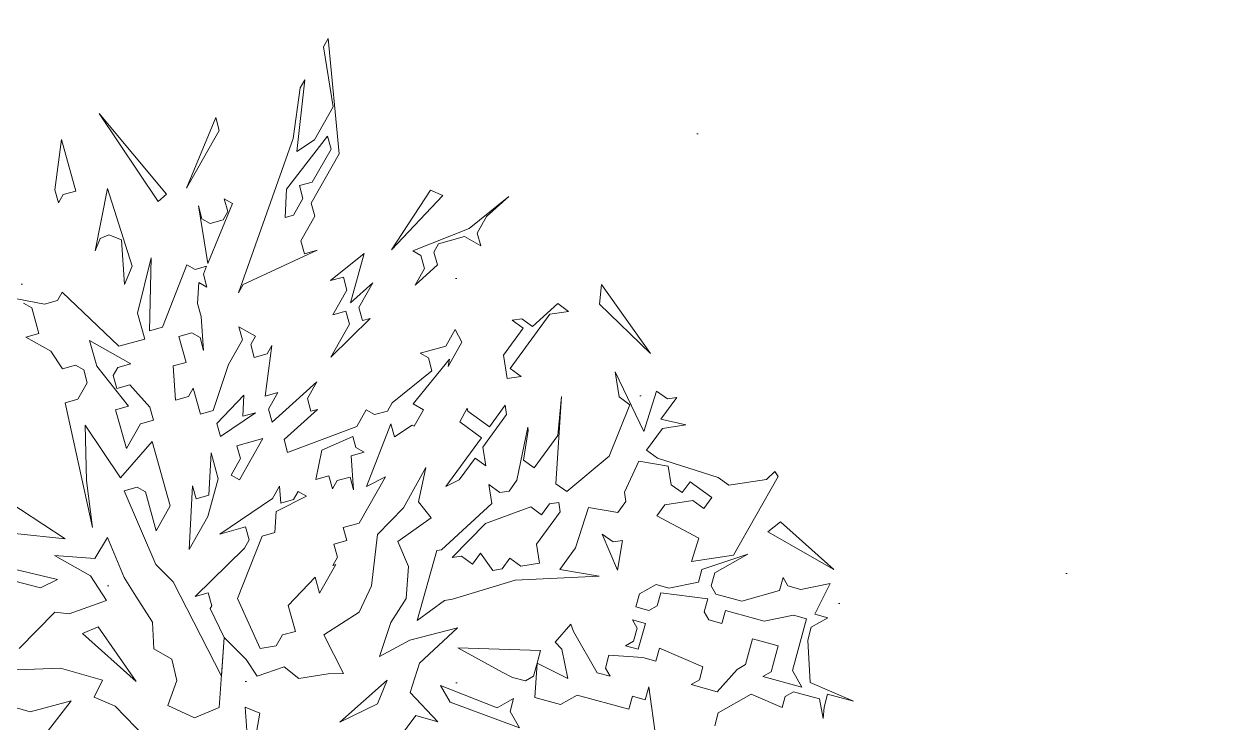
# Model space of a CAD drawing. Header units: millimetres. Extents: x -38151500 to -28914887, y -20564105 to -20349562.
# Drawn here: x -32287940 to -32286885, y -20497223 to -20496614 of the extents above; entities that cross this region are included whole.
import ezdxf

# ---------------------------------------------------------------- set-up
doc = ezdxf.new("R2010")
doc.units = ezdxf.units.MM
doc.header["$MEASUREMENT"] = 0
doc.layers.add('Новый_ГП_озеленение_газон_Ном._пера__74', color=74, linetype='Continuous', lineweight=20)
doc.layers.add('Новый_ГП_озеленение_кустарники_Ном._пера__10', color=75, linetype='Continuous', lineweight=5)
pattern_1 = [(37.5, (5813926.6, -7295.8), (-24.0004694, 734.119856), [0, -579.12, 0, -647.7, 0, -619.125]), (7.5, (5813926.6, -7295.8), (674.284925, 1075.23765), [0, -312.42, 0, -521.97, 0, -200.025]), (327.5, (5813458, -7295.8), (1186.488555, 2.155777), [0, -190.5, 0, -685.8, 0, -895.35]), (317.5, (5813458, -7295.8), (1145.334679, 334.393985), [0, -95.25, 0, -449.58, 0, -514.35])]

msp = doc.modelspace()

# ---------------------------------------------------------------- hatches: boundary and pattern name
at = {"layer": 'Новый_ГП_озеленение_газон_Ном._пера__74', "linetype": 'Continuous', "lineweight": 20}
h = msp.add_hatch(dxfattribs=at)
h.set_pattern_fill('AR_SAND_0003', color=74, style=0, pattern_type=2)
h.set_pattern_definition(pattern_1)
h.paths.add_polyline_path([(-32293694.96, -20504663.52), (-32291903.63, -20505783.03), (-32281275.83, -20488776.26), (-32284827.17, -20486556.57), (-32286924.7, -20489954.85), (-32285213.47, -20491075.66)])
h = msp.add_hatch(dxfattribs=at)
h.set_pattern_fill('AR_SAND_0003', color=74, style=0, pattern_type=2)
h.set_pattern_definition(pattern_1)
h.paths.add_polyline_path([(-32295187.89, -20507055.27), (-32295891.42, -20508182.38), (-32271650.86, -20523609.99), (-32271472.77, -20523318.57), (-32262368.35, -20510904.18), (-32264459.18, -20509597.51, -0.3182453), (-32269283.52, -20512515.76, -0.0136448), (-32271797.63, -20512471.26, 0.258872), (-32276124, -20514421.77, -0.3493763), (-32282189.52, -20515267.92, -0.1724048), (-32287351.04, -20507894.33, -0.0780291), (-32287587.46, -20504732.63, -0.2668386), (-32285174.3, -20501040.41, -0.0041241), (-32283066.91, -20500287.26, 0.3045295), (-32282279.76, -20499281.03, -0.0082483), (-32282381.92, -20498396.73), (-32285061.68, -20496722.07), (-32291058.51, -20506317.62), (-32290179.38, -20506867.03), (-32291662.99, -20509241.3)])

# ---------------------------------------------------------------- linework, layer by layer
at = {"layer": 'Новый_ГП_озеленение_кустарники_Ном._пера__10', "color": 75, "linetype": 'Continuous', "lineweight": 5}
for p, q in [((-32287675.02, -20496626.03), (-32287679.09, -20496633.23)), ((-32287665.39, -20496726.55), (-32287675.02, -20496626.03)), ((-32287679.09, -20496633.23), (-32287670.68, -20496685.53)), ((-32287702.34, -20496724.64), (-32287695.4, -20496662.02)), ((-32287695.4, -20496662.02), (-32287699.47, -20496669.22)), ((-32287699.47, -20496669.22), (-32287705.46, -20496713.37)), ((-32287816.17, -20496761.95), (-32287874.89, -20496691.55)), ((-32287874.89, -20496691.55), (-32287823.29, -20496768.3)), ((-32287670.68, -20496685.53), (-32287686.99, -20496714.32)), ((-32287773.18, -20496695.04), (-32287798.59, -20496756.7)), ((-32287770.05, -20496706.31), (-32287773.18, -20496695.04)), ((-32287907.51, -20496714.03), (-32287913.5, -20496758.17)), ((-32287895.02, -20496759.13), (-32287907.51, -20496714.03)), ((-32287798.59, -20496756.7), (-32287770.05, -20496706.31)), ((-32287705.46, -20496713.37), (-32287753.16, -20496847.96)), ((-32287711.44, -20496757.51), (-32287675.71, -20496711.2)), ((-32287686.99, -20496714.32), (-32287702.34, -20496724.64)), ((-32287675.71, -20496711.2), (-32287672.59, -20496722.47)), ((-32287672.59, -20496722.47), (-32287688.89, -20496751.26)), ((-32287689.85, -20496769.74), (-32287665.39, -20496726.55)), ((-32287878.32, -20496811.16), (-32287867.67, -20496756.81)), ((-32287867.67, -20496756.81), (-32287845.88, -20496824.54)), ((-32287688.89, -20496751.26), (-32287700.17, -20496754.39)), ((-32287700.17, -20496754.39), (-32287697.05, -20496765.66)), ((-32287913.5, -20496758.17), (-32287910.37, -20496769.45)), ((-32287910.37, -20496769.45), (-32287906.3, -20496762.25)), ((-32287906.3, -20496762.25), (-32287895.02, -20496759.13)), ((-32287823.29, -20496768.3), (-32287816.17, -20496761.95)), ((-32287758.52, -20496769.88), (-32287765.72, -20496765.8)), ((-32287765.72, -20496765.8), (-32287762.59, -20496777.08)), ((-32287712.71, -20496782.14), (-32287711.44, -20496757.51)), ((-32287697.05, -20496765.66), (-32287705.2, -20496780.06)), ((-32287585.68, -20496758.43), (-32287619.84, -20496810.38)), ((-32287619.84, -20496810.38), (-32287575.14, -20496763.13)), ((-32287575.14, -20496763.13), (-32287585.68, -20496758.43)), ((-32287517.42, -20496763.81), (-32287552.2, -20496791.65)), ((-32287536.85, -20496781.33), (-32287517.42, -20496763.81)), ((-32287785.14, -20496783.32), (-32287788.26, -20496772.05)), ((-32287788.26, -20496772.05), (-32287780.16, -20496822.41)), ((-32287780.16, -20496822.41), (-32287758.52, -20496769.88)), ((-32287762.59, -20496777.08), (-32287766.67, -20496784.28)), ((-32287686.73, -20496781.01), (-32287689.85, -20496769.74)), ((-32287777.94, -20496787.4), (-32287785.14, -20496783.32)), ((-32287766.67, -20496784.28), (-32287777.94, -20496787.4)), ((-32287705.2, -20496780.06), (-32287712.71, -20496782.14)), ((-32287698.95, -20496802.61), (-32287686.73, -20496781.01)), ((-32287545, -20496795.72), (-32287536.85, -20496781.33)), ((-32287866.23, -20496797.17), (-32287873.87, -20496800.35)), ((-32287855.41, -20496801.63), (-32287866.23, -20496797.17)), ((-32287552.2, -20496791.65), (-32287601.37, -20496811.33)), ((-32287578.82, -20496805.09), (-32287556.27, -20496798.84)), ((-32287556.27, -20496798.84), (-32287541.88, -20496807)), ((-32287541.88, -20496807), (-32287545, -20496795.72)), ((-32287873.87, -20496800.35), (-32287878.32, -20496811.16)), ((-32287852.57, -20496840.76), (-32287855.41, -20496801.63)), ((-32287695.83, -20496813.88), (-32287698.95, -20496802.61)), ((-32287582.9, -20496812.29), (-32287578.82, -20496805.09)), ((-32287829.58, -20496817.27), (-32287841.25, -20496865.63)), ((-32287830.93, -20496880.98), (-32287829.58, -20496817.27)), ((-32287749.08, -20496840.76), (-32287684.56, -20496810.76)), ((-32287684.56, -20496810.76), (-32287695.83, -20496813.88)), ((-32287643.67, -20496813.71), (-32287673.09, -20496837.26)), ((-32287655.57, -20496856.69), (-32287643.67, -20496813.71)), ((-32287601.37, -20496811.33), (-32287594.17, -20496815.41)), ((-32287594.17, -20496815.41), (-32287591.05, -20496826.68)), ((-32287579.78, -20496823.56), (-32287582.9, -20496812.29)), ((-32287845.88, -20496824.54), (-32287852.57, -20496840.76)), ((-32287798.32, -20496823.39), (-32287819.66, -20496877.85)), ((-32287791.13, -20496827.47), (-32287798.32, -20496823.39)), ((-32287781.1, -20496824.69), (-32287791.13, -20496827.47)), ((-32287783.93, -20496831.54), (-32287781.1, -20496824.69)), ((-32287599.2, -20496841.08), (-32287579.78, -20496823.56)), ((-32287591.05, -20496826.68), (-32287599.2, -20496841.08)), ((-32287788.96, -20496857.21), (-32287788, -20496838.74)), ((-32287788, -20496838.74), (-32287780.81, -20496842.82)), ((-32287780.81, -20496842.82), (-32287783.93, -20496831.54)), ((-32287753.16, -20496847.96), (-32287749.08, -20496840.76)), ((-32287673.09, -20496837.26), (-32287661.82, -20496834.14)), ((-32287661.82, -20496834.14), (-32287658.7, -20496845.42)), ((-32287636.15, -20496839.17), (-32287655.57, -20496856.69)), ((-32287648.38, -20496860.77), (-32287636.15, -20496839.17)), ((-32287438.28, -20496857.63), (-32287436.76, -20496840.64)), ((-32287436.76, -20496840.64), (-32287393.8, -20496900.88)), ((-32287906.99, -20496847.41), (-32287911.07, -20496854.61)), ((-32287857.56, -20496894.42), (-32287906.99, -20496847.41)), ((-32287658.7, -20496845.42), (-32287670.92, -20496867.01)), ((-32287922.34, -20496857.73), (-32287948.01, -20496852.7)), ((-32287940.81, -20496856.78), (-32287933.62, -20496860.86)), ((-32287933.62, -20496860.86), (-32287927.37, -20496883.41)), ((-32287911.07, -20496854.61), (-32287922.34, -20496857.73)), ((-32287785.84, -20496868.49), (-32287788.96, -20496857.21)), ((-32287645.25, -20496872.04), (-32287648.38, -20496860.77)), ((-32287496.83, -20496877.33), (-32287474.88, -20496857.13)), ((-32287474.88, -20496857.13), (-32287465.43, -20496864.02)), ((-32287393.8, -20496900.88), (-32287438.28, -20496857.63)), ((-32287841.25, -20496865.63), (-32287835.01, -20496888.17)), ((-32287783.67, -20496898.23), (-32287785.84, -20496868.49)), ((-32287672.83, -20496903.96), (-32287638.49, -20496870.17)), ((-32287670.92, -20496867.01), (-32287659.65, -20496863.89)), ((-32287659.65, -20496863.89), (-32287656.53, -20496875.16)), ((-32287638.49, -20496870.17), (-32287645.25, -20496872.04)), ((-32287481.77, -20496866.59), (-32287516.21, -20496913.87)), ((-32287514.46, -20496871.73), (-32287506.29, -20496870.44)), ((-32287505, -20496878.61), (-32287514.46, -20496871.73)), ((-32287506.29, -20496870.44), (-32287496.83, -20496877.33)), ((-32287465.43, -20496864.02), (-32287481.77, -20496866.59)), ((-32287927.37, -20496883.41), (-32287938.64, -20496886.53)), ((-32287819.66, -20496877.85), (-32287830.93, -20496880.98)), ((-32287805.26, -20496886.01), (-32287793.99, -20496882.88)), ((-32287793.99, -20496882.88), (-32287786.79, -20496886.96)), ((-32287738.57, -20496885.74), (-32287752.97, -20496877.59)), ((-32287752.97, -20496877.59), (-32287749.84, -20496888.87)), ((-32287656.53, -20496875.16), (-32287672.83, -20496903.96)), ((-32287564.17, -20496879.93), (-32287572.32, -20496894.33)), ((-32287558.56, -20496891.03), (-32287564.17, -20496879.93)), ((-32287522.22, -20496902.25), (-32287505, -20496878.61)), ((-32287938.64, -20496886.53), (-32287917.05, -20496898.76)), ((-32287876.98, -20496911.94), (-32287883.23, -20496889.39)), ((-32287883.23, -20496889.39), (-32287847.24, -20496909.77)), ((-32287835.01, -20496888.17), (-32287857.56, -20496894.42)), ((-32287799.02, -20496908.55), (-32287805.26, -20496886.01)), ((-32287786.79, -20496886.96), (-32287783.67, -20496898.23)), ((-32287749.84, -20496888.87), (-32287762.07, -20496910.46)), ((-32287742.65, -20496892.94), (-32287738.57, -20496885.74)), ((-32287739.52, -20496904.22), (-32287742.65, -20496892.94)), ((-32287730.16, -20496938.04), (-32287724.17, -20496893.9)), ((-32287724.17, -20496893.9), (-32287728.25, -20496901.09)), ((-32287572.32, -20496894.33), (-32287594.87, -20496900.57)), ((-32287570.45, -20496912.02), (-32287558.56, -20496891.03)), ((-32287917.05, -20496898.76), (-32287906.73, -20496914.11)), ((-32287728.25, -20496901.09), (-32287739.52, -20496904.22)), ((-32287594.87, -20496900.57), (-32287587.67, -20496904.65)), ((-32287587.67, -20496904.65), (-32287584.55, -20496915.92)), ((-32287519.01, -20496922.68), (-32287522.22, -20496902.25)), ((-32287906.73, -20496914.11), (-32287895.46, -20496910.98)), ((-32287895.46, -20496910.98), (-32287888.26, -20496915.06)), ((-32287888.26, -20496915.06), (-32287885.14, -20496926.33)), ((-32287849.14, -20496946.71), (-32287876.98, -20496911.94)), ((-32287858.51, -20496912.89), (-32287862.59, -20496920.09)), ((-32287847.24, -20496909.77), (-32287858.51, -20496912.89)), ((-32287810.29, -20496911.68), (-32287799.02, -20496908.55)), ((-32287808.12, -20496941.42), (-32287810.29, -20496911.68)), ((-32287762.07, -20496910.46), (-32287775.25, -20496950.53)), ((-32287600.85, -20496944.72), (-32287569.2, -20496905.6)), ((-32287569.2, -20496905.6), (-32287570.45, -20496912.02)), ((-32287516.21, -20496913.87), (-32287506.75, -20496920.76)), ((-32287862.59, -20496920.09), (-32287859.46, -20496931.36)), ((-32287685.06, -20496925.55), (-32287723.91, -20496960.59)), ((-32287693.21, -20496939.95), (-32287685.06, -20496925.55)), ((-32287584.55, -20496915.92), (-32287619.32, -20496943.76)), ((-32287506.75, -20496920.76), (-32287519.01, -20496922.68)), ((-32287421.35, -20496938.7), (-32287424.78, -20496916.91)), ((-32287424.78, -20496916.91), (-32287399.87, -20496968.82)), ((-32287885.14, -20496926.33), (-32287893.29, -20496940.73)), ((-32287859.46, -20496931.36), (-32287848.19, -20496928.24)), ((-32287848.19, -20496928.24), (-32287830.67, -20496947.67)), ((-32287792.77, -20496931.1), (-32287796.85, -20496938.3)), ((-32287786.53, -20496953.65), (-32287792.77, -20496931.1)), ((-32287718.88, -20496934.92), (-32287730.16, -20496938.04)), ((-32287727.04, -20496949.31), (-32287718.88, -20496934.92)), ((-32287399.87, -20496968.82), (-32287388.66, -20496933.57)), ((-32287388.66, -20496933.57), (-32287379.21, -20496940.45)), ((-32287893.29, -20496940.73), (-32287904.56, -20496943.85)), ((-32287904.56, -20496943.85), (-32287880.54, -20497052.52)), ((-32287860.42, -20496949.84), (-32287849.14, -20496946.71)), ((-32287796.85, -20496938.3), (-32287808.12, -20496941.42)), ((-32287772.13, -20496961.8), (-32287748.63, -20496937.09)), ((-32287748.63, -20496937.09), (-32287749.58, -20496955.56)), ((-32287690.09, -20496951.22), (-32287693.21, -20496939.95)), ((-32287619.32, -20496943.76), (-32287623.4, -20496950.96)), ((-32287591.85, -20496949.81), (-32287600.85, -20496944.72)), ((-32287534.47, -20496964.85), (-32287520.7, -20496945.94)), ((-32287520.7, -20496945.94), (-32287519.41, -20496954.11)), ((-32287471.67, -20496938.24), (-32287476.45, -20497014.35)), ((-32287474.7, -20496972.21), (-32287471.67, -20496938.24)), ((-32287429.99, -20496990.3), (-32287411.9, -20496945.59)), ((-32287411.9, -20496945.59), (-32287421.35, -20496938.7)), ((-32287371.04, -20496939.17), (-32287384.81, -20496958.08)), ((-32287379.21, -20496940.45), (-32287371.04, -20496939.17)), ((-32287851.05, -20496983.66), (-32287860.42, -20496949.84)), ((-32287830.67, -20496947.67), (-32287827.55, -20496958.94)), ((-32287775.25, -20496950.53), (-32287786.53, -20496953.65)), ((-32287738.31, -20496952.44), (-32287769.01, -20496973.08)), ((-32287749.58, -20496955.56), (-32287738.31, -20496952.44)), ((-32287723.91, -20496960.59), (-32287727.04, -20496949.31)), ((-32287713.59, -20496975.94), (-32287684.45, -20496949.66)), ((-32287684.45, -20496949.66), (-32287690.09, -20496951.22)), ((-32287641.87, -20496950.01), (-32287650.02, -20496964.4)), ((-32287634.67, -20496954.08), (-32287641.87, -20496950.01)), ((-32287623.4, -20496950.96), (-32287634.67, -20496954.08)), ((-32287600, -20496964.21), (-32287591.85, -20496949.81)), ((-32287560.27, -20496960.53), (-32287553.81, -20496948.35)), ((-32287553.81, -20496948.35), (-32287553.39, -20496951.08)), ((-32287553.39, -20496951.08), (-32287534.47, -20496964.85)), ((-32287519.41, -20496954.11), (-32287540.08, -20496982.48)), ((-32287885.83, -20497011.5), (-32287887.04, -20496963.28)), ((-32287887.04, -20496963.28), (-32287856.08, -20497009.33)), ((-32287838.82, -20496962.06), (-32287851.05, -20496983.66)), ((-32287827.55, -20496958.94), (-32287838.82, -20496962.06)), ((-32287769.01, -20496973.08), (-32287772.13, -20496961.8)), ((-32287650.02, -20496964.4), (-32287710.47, -20496987.21)), ((-32287641.61, -20497016.7), (-32287620.28, -20496962.23)), ((-32287620.28, -20496962.23), (-32287617.15, -20496973.51)), ((-32287617.15, -20496973.51), (-32287601.8, -20496963.19)), ((-32287601.8, -20496963.19), (-32287600, -20496964.21)), ((-32287541.36, -20496974.31), (-32287560.27, -20496960.53)), ((-32287510.42, -20497011.31), (-32287500.93, -20496965.16)), ((-32287500.5, -20496967.89), (-32287504.82, -20496993.69)), ((-32287500.93, -20496965.16), (-32287500.5, -20496967.89)), ((-32287383.53, -20496966.25), (-32287397.3, -20496985.17)), ((-32287384.81, -20496958.08), (-32287363.1, -20496963.04)), ((-32287363.1, -20496963.04), (-32287383.53, -20496966.25)), ((-32287856.08, -20497009.33), (-32287828.5, -20496977.41)), ((-32287828.5, -20496977.41), (-32287812.89, -20497033.79)), ((-32287754.61, -20496981.23), (-32287732.06, -20496974.98)), ((-32287732.06, -20496974.98), (-32287752.44, -20497010.98)), ((-32287710.47, -20496987.21), (-32287713.59, -20496975.94)), ((-32287680.72, -20496985.04), (-32287653.65, -20496973.21)), ((-32287653.65, -20496973.21), (-32287650.98, -20496982.88)), ((-32287572.36, -20497016.86), (-32287541.36, -20496974.31)), ((-32287495.37, -20497000.57), (-32287474.7, -20496972.21)), ((-32287779.07, -20497024.42), (-32287777.16, -20496987.47)), ((-32287777.16, -20496987.47), (-32287770.92, -20497010.02)), ((-32287751.49, -20496992.5), (-32287754.61, -20496981.23)), ((-32287685.75, -20497010.71), (-32287680.72, -20496985.04)), ((-32287643.78, -20496986.95), (-32287655.05, -20496990.07)), ((-32287650.98, -20496982.88), (-32287643.78, -20496986.95)), ((-32287540.08, -20496982.48), (-32287537.51, -20496998.82)), ((-32287397.3, -20496985.17), (-32287387.85, -20496992.05)), ((-32287759.64, -20497006.9), (-32287751.49, -20496992.5)), ((-32287655.05, -20496990.07), (-32287652.88, -20497019.82)), ((-32287546.96, -20496991.94), (-32287560.74, -20497010.85)), ((-32287537.51, -20496998.82), (-32287546.96, -20496991.94)), ((-32287504.82, -20496993.69), (-32287495.37, -20497000.57)), ((-32287467, -20497021.24), (-32287429.99, -20496990.3)), ((-32287404.19, -20496994.62), (-32287416.68, -20497021.71)), ((-32287378.39, -20496998.94), (-32287404.19, -20496994.62)), ((-32287387.85, -20496992.05), (-32287334.96, -20497008.86)), ((-32287375.82, -20497015.28), (-32287378.39, -20496998.94)), ((-32287770.92, -20497010.02), (-32287780.02, -20497042.89)), ((-32287752.44, -20497010.98), (-32287759.64, -20497006.9)), ((-32287674.48, -20497007.59), (-32287685.75, -20497010.71)), ((-32287671.36, -20497018.87), (-32287674.48, -20497007.59)), ((-32287656.01, -20497008.55), (-32287667.28, -20497011.67)), ((-32287652.88, -20497019.82), (-32287656.01, -20497008.55)), ((-32287647.9, -20497048.79), (-32287624.97, -20497008.3)), ((-32287624.97, -20497008.3), (-32287641.61, -20497016.7)), ((-32287609.34, -20497035.54), (-32287589.99, -20497000.26)), ((-32287589.99, -20497000.26), (-32287596.28, -20497030.1)), ((-32287334.96, -20497008.86), (-32287325.51, -20497015.75)), ((-32287282.51, -20497008.2), (-32287321.54, -20497076.54)), ((-32287292.82, -20497010.62), (-32287285.45, -20497003.83)), ((-32287285.45, -20497003.83), (-32287282.51, -20497008.2)), ((-32287880.54, -20497052.52), (-32287885.83, -20497011.5)), ((-32287841.68, -20497017.48), (-32287852.96, -20497020.6)), ((-32287852.96, -20497020.6), (-32287825.28, -20497084.96)), ((-32287834.49, -20497021.56), (-32287841.68, -20497017.48)), ((-32287796.33, -20497071.68), (-32287793.47, -20497016.27)), ((-32287793.47, -20497016.27), (-32287790.34, -20497027.54)), ((-32287723.65, -20497027.28), (-32287717.54, -20497016.48)), ((-32287717.54, -20497016.48), (-32287716.45, -20497031.36)), ((-32287667.28, -20497011.67), (-32287671.36, -20497018.87)), ((-32287560.74, -20497010.85), (-32287572.36, -20497016.86)), ((-32287532.37, -20497031.51), (-32287534.94, -20497015.17)), ((-32287534.94, -20497015.17), (-32287525.48, -20497022.05)), ((-32287525.48, -20497022.05), (-32287517.31, -20497020.77)), ((-32287517.31, -20497020.77), (-32287510.42, -20497011.31)), ((-32287476.45, -20497014.35), (-32287467, -20497021.24)), ((-32287366.37, -20497022.17), (-32287375.82, -20497015.28)), ((-32287359.48, -20497012.72), (-32287366.37, -20497022.17)), ((-32287340.57, -20497026.49), (-32287359.48, -20497012.72)), ((-32287325.51, -20497015.75), (-32287292.82, -20497010.62)), ((-32287904.49, -20497062.46), (-32287965.03, -20497022.89)), ((-32287825.12, -20497055.38), (-32287834.49, -20497021.56)), ((-32287790.34, -20497027.54), (-32287779.07, -20497024.42)), ((-32287769.7, -20497058.24), (-32287723.65, -20497027.28)), ((-32287693.91, -20497025.11), (-32287720.53, -20497038.55)), ((-32287716.45, -20497031.36), (-32287705.18, -20497028.23)), ((-32287705.18, -20497028.23), (-32287701.1, -20497021.04)), ((-32287701.1, -20497021.04), (-32287693.91, -20497025.11)), ((-32287596.28, -20497030.1), (-32287585.29, -20497044.25)), ((-32287473.89, -20497030.69), (-32287482.06, -20497031.98)), ((-32287472.6, -20497038.87), (-32287473.89, -20497030.69)), ((-32287415.4, -20497029.88), (-32287422.29, -20497039.33)), ((-32287416.68, -20497021.71), (-32287415.4, -20497029.88)), ((-32287381.43, -20497032.91), (-32287356.91, -20497029.06)), ((-32287356.91, -20497029.06), (-32287347.45, -20497035.95)), ((-32287347.45, -20497035.95), (-32287340.57, -20497026.49)), ((-32287812.89, -20497033.79), (-32287825.12, -20497055.38)), ((-32287720.53, -20497038.55), (-32287721.48, -20497057.03)), ((-32287632.06, -20497058.61), (-32287609.34, -20497035.54)), ((-32287576.27, -20497071.9), (-32287532.37, -20497031.51)), ((-32287498.4, -20497034.55), (-32287537.98, -20497049.14)), ((-32287488.94, -20497041.43), (-32287498.4, -20497034.55)), ((-32287493.26, -20497067.23), (-32287472.6, -20497038.87)), ((-32287482.06, -20497031.98), (-32287488.94, -20497041.43)), ((-32287448.09, -20497035.01), (-32287459.29, -20497070.27)), ((-32287422.29, -20497039.33), (-32287448.09, -20497035.01)), ((-32287388.31, -20497042.37), (-32287381.43, -20497032.91)), ((-32287780.02, -20497042.89), (-32287796.33, -20497071.68)), ((-32287747.15, -20497052), (-32287769.7, -20497058.24)), ((-32287744.03, -20497063.27), (-32287747.15, -20497052)), ((-32287661.99, -20497052.69), (-32287647.9, -20497048.79)), ((-32287585.29, -20497044.25), (-32287614.18, -20497064.78)), ((-32287537.98, -20497049.14), (-32287566.81, -20497078.79)), ((-32287351.77, -20497061.75), (-32287388.31, -20497042.37)), ((-32287291.63, -20497056.26), (-32287280.7, -20497047.52)), ((-32287280.7, -20497047.52), (-32287234.15, -20497089.04)), ((-32287948.48, -20497057.76), (-32287904.49, -20497062.46)), ((-32287878.59, -20497079.54), (-32287867.46, -20497061.3)), ((-32287867.46, -20497061.3), (-32287852.97, -20497096.11)), ((-32287732.76, -20497060.15), (-32287754.09, -20497114.61)), ((-32287721.48, -20497057.03), (-32287732.76, -20497060.15)), ((-32287658.87, -20497063.96), (-32287661.99, -20497052.69)), ((-32287637.28, -20497103.32), (-32287632.06, -20497058.61)), ((-32287436.06, -20497058.24), (-32287426.61, -20497065.13)), ((-32287422.75, -20497089.65), (-32287436.06, -20497058.24)), ((-32287358.31, -20497082.31), (-32287351.77, -20497061.75)), ((-32287234.15, -20497089.04), (-32287291.63, -20497056.26)), ((-32287791.04, -20497112.7), (-32287748.11, -20497070.47)), ((-32287748.11, -20497070.47), (-32287744.03, -20497063.27)), ((-32287670.14, -20497067.09), (-32287658.87, -20497063.96)), ((-32287667.02, -20497078.36), (-32287670.14, -20497067.09)), ((-32287614.18, -20497064.78), (-32287605.13, -20497086.53)), ((-32287597.55, -20497133.7), (-32287580.35, -20497072.54)), ((-32287580.35, -20497072.54), (-32287576.27, -20497071.9)), ((-32287490.7, -20497083.58), (-32287493.26, -20497067.23)), ((-32287459.29, -20497070.27), (-32287473.07, -20497089.18)), ((-32287426.61, -20497065.13), (-32287418.43, -20497063.85)), ((-32287418.43, -20497063.85), (-32287422.75, -20497089.65)), ((-32287882.46, -20497094.77), (-32287913.63, -20497077.11)), ((-32287913.63, -20497077.11), (-32287878.59, -20497079.54)), ((-32287671.1, -20497085.56), (-32287667.02, -20497078.36)), ((-32287566.81, -20497078.79), (-32287558.64, -20497077.51)), ((-32287558.64, -20497077.51), (-32287549.18, -20497084.39)), ((-32287549.18, -20497084.39), (-32287542.3, -20497074.94)), ((-32287542.3, -20497074.94), (-32287531.56, -20497090)), ((-32287523.38, -20497088.71), (-32287516.5, -20497079.26)), ((-32287516.5, -20497079.26), (-32287507.04, -20497086.15)), ((-32287507.04, -20497086.15), (-32287490.7, -20497083.58)), ((-32287321.54, -20497076.54), (-32287358.31, -20497082.31)), ((-32287349.11, -20497089.04), (-32287309.09, -20497075.74)), ((-32287309.09, -20497075.74), (-32287337.83, -20497092.13)), ((-32287988.58, -20497089.01), (-32287926.01, -20497105.09)), ((-32287911.06, -20497097.99), (-32287962.62, -20497085.84)), ((-32287868.45, -20497116.16), (-32287882.46, -20497094.77)), ((-32287825.28, -20497084.96), (-32287810.26, -20497100.01)), ((-32287682.54, -20497109.97), (-32287668.28, -20497084.78)), ((-32287668.28, -20497084.78), (-32287671.1, -20497085.56)), ((-32287605.13, -20497086.53), (-32287607.07, -20497114.57)), ((-32287531.56, -20497090), (-32287523.38, -20497088.71)), ((-32287473.07, -20497089.18), (-32287438.67, -20497094.94)), ((-32287352.2, -20497100.33), (-32287349.11, -20497089.04)), ((-32287337.83, -20497092.13), (-32287340.92, -20497103.42)), ((-32287926.01, -20497105.09), (-32287911.06, -20497097.99)), ((-32287852.97, -20497096.11), (-32287842.83, -20497112.3)), ((-32287810.26, -20497100.01), (-32287768.13, -20497182.27)), ((-32287709.95, -20497120.6), (-32287686.45, -20497095.88)), ((-32287686.45, -20497095.88), (-32287682.54, -20497109.97)), ((-32287648.04, -20497126.51), (-32287637.28, -20497103.32)), ((-32287511.99, -20497098.58), (-32287566.69, -20497115.06)), ((-32287438.67, -20497094.94), (-32287511.99, -20497098.58)), ((-32287403.51, -20497110.54), (-32287389.14, -20497102.35)), ((-32287389.14, -20497102.35), (-32287377.86, -20497105.44)), ((-32287377.86, -20497105.44), (-32287352.2, -20497100.33)), ((-32287340.92, -20497103.42), (-32287336.82, -20497110.6)), ((-32287281.41, -20497107.57), (-32287278.32, -20497096.29)), ((-32287278.32, -20497096.29), (-32287274.22, -20497103.47)), ((-32287274.22, -20497103.47), (-32287262.94, -20497106.56)), ((-32287262.94, -20497106.56), (-32287237.29, -20497101.45)), ((-32287237.29, -20497101.45), (-32287250.65, -20497128.12)), ((-32287842.83, -20497112.3), (-32287828.22, -20497135.15)), ((-32287779.76, -20497109.58), (-32287791.04, -20497112.7)), ((-32287776.64, -20497120.86), (-32287779.76, -20497109.58)), ((-32287754.09, -20497114.61), (-32287734.44, -20497158.04)), ((-32287607.07, -20497114.57), (-32287620.49, -20497135.47)), ((-32287566.69, -20497115.06), (-32287573.5, -20497116.13)), ((-32287406.6, -20497121.83), (-32287403.51, -20497110.54)), ((-32287385.04, -20497109.53), (-32287388.13, -20497120.82)), ((-32287344, -20497114.7), (-32287385.04, -20497109.53)), ((-32287347.09, -20497125.98), (-32287344, -20497114.7)), ((-32287336.82, -20497110.6), (-32287314.25, -20497116.78)), ((-32287314.25, -20497116.78), (-32287281.41, -20497107.57)), ((-32287944.59, -20497158.06), (-32287913.53, -20497126.41)), ((-32287913.53, -20497126.41), (-32287900.96, -20497127.99)), ((-32287900.96, -20497127.99), (-32287868.45, -20497116.16)), ((-32287778, -20497123.26), (-32287776.64, -20497120.86)), ((-32287765.82, -20497148.45), (-32287778, -20497123.26)), ((-32287703.7, -20497143.14), (-32287709.95, -20497120.6)), ((-32287573.5, -20497116.13), (-32287597.55, -20497133.7)), ((-32287395.31, -20497124.92), (-32287406.6, -20497121.83)), ((-32287388.13, -20497120.82), (-32287395.31, -20497124.92)), ((-32287342.99, -20497133.17), (-32287347.09, -20497125.98)), ((-32287328.62, -20497124.97), (-32287331.71, -20497136.26)), ((-32287294.77, -20497134.24), (-32287328.62, -20497124.97)), ((-32287828.22, -20497135.15), (-32287827.02, -20497158.47)), ((-32287678.98, -20497146.2), (-32287648.04, -20497126.51)), ((-32287620.49, -20497135.47), (-32287630.29, -20497165.07)), ((-32287476.96, -20497152.44), (-32287463.48, -20497136.77)), ((-32287463.48, -20497136.77), (-32287461, -20497143.33)), ((-32287405.59, -20497140.3), (-32287409.69, -20497133.11)), ((-32287409.69, -20497133.11), (-32287398.4, -20497136.2)), ((-32287398.4, -20497136.2), (-32287404.58, -20497158.77)), ((-32287331.71, -20497136.26), (-32287342.99, -20497133.17)), ((-32287269.12, -20497129.13), (-32287294.77, -20497134.24)), ((-32287270.18, -20497177.35), (-32287257.83, -20497132.21)), ((-32287257.83, -20497132.21), (-32287269.12, -20497129.13)), ((-32287239.36, -20497131.2), (-32287253.73, -20497139.4)), ((-32287250.65, -20497128.12), (-32287239.36, -20497131.2)), ((-32287889.41, -20497144.93), (-32287875.71, -20497139.22)), ((-32287842.43, -20497187), (-32287889.41, -20497144.93)), ((-32287875.71, -20497139.22), (-32287842.43, -20497187)), ((-32287720.41, -20497155.86), (-32287714.98, -20497146.27)), ((-32287714.98, -20497146.27), (-32287703.7, -20497143.14)), ((-32287661.59, -20497179.8), (-32287678.98, -20497146.2)), ((-32287603.94, -20497150.7), (-32287562.37, -20497140.2)), ((-32287562.37, -20497140.2), (-32287595.49, -20497171)), ((-32287461, -20497143.33), (-32287440.51, -20497179.26)), ((-32287408.68, -20497151.58), (-32287405.59, -20497140.3)), ((-32287253.73, -20497139.4), (-32287256.82, -20497150.68)), ((-32287770, -20497209.61), (-32287765.82, -20497148.45)), ((-32287768.13, -20497182.27), (-32287765.82, -20497148.45)), ((-32287765.82, -20497148.45), (-32287746.66, -20497167.56)), ((-32287734.44, -20497158.04), (-32287720.41, -20497155.86)), ((-32287630.29, -20497165.07), (-32287603.94, -20497150.7)), ((-32287523.27, -20497178.85), (-32287562.04, -20497157.53)), ((-32287562.04, -20497157.53), (-32287489.74, -20497159.72)), ((-32287471.27, -20497158.71), (-32287476.96, -20497152.44)), ((-32287415.86, -20497155.68), (-32287408.68, -20497151.58)), ((-32287404.58, -20497158.77), (-32287415.86, -20497155.68)), ((-32287389.2, -20497169.04), (-32287386.11, -20497157.76)), ((-32287386.11, -20497157.76), (-32287348.16, -20497174.21)), ((-32287311.22, -20497172.18), (-32287305.04, -20497149.62)), ((-32287305.04, -20497149.62), (-32287282.48, -20497155.79)), ((-32287282.48, -20497155.79), (-32287288.65, -20497178.36)), ((-32287256.82, -20497150.68), (-32287254.8, -20497187.62)), ((-32287827.02, -20497158.47), (-32287811.43, -20497167.3)), ((-32287811.43, -20497167.3), (-32287807.09, -20497185.91)), ((-32287746.66, -20497167.56), (-32287737.12, -20497182.31)), ((-32287489.74, -20497159.72), (-32287492.83, -20497171)), ((-32287466.16, -20497184.37), (-32287471.27, -20497158.71)), ((-32287433.32, -20497175.16), (-32287430.23, -20497163.88)), ((-32287430.23, -20497163.88), (-32287400.48, -20497165.95)), ((-32287400.48, -20497165.95), (-32287389.2, -20497169.04)), ((-32287908.47, -20497175.36), (-32287962.12, -20497177.27)), ((-32287871.86, -20497185.64), (-32287908.47, -20497175.36)), ((-32287737.12, -20497182.31), (-32287713.31, -20497174.1)), ((-32287713.31, -20497174.1), (-32287700.63, -20497184.14)), ((-32287595.49, -20497171), (-32287603.6, -20497196.5)), ((-32287514.38, -20497183.3), (-32287523.27, -20497178.85)), ((-32287492.83, -20497171), (-32287495.91, -20497182.29)), ((-32287494.9, -20497200.76), (-32287492.83, -20497171)), ((-32287492.83, -20497171), (-32287466.16, -20497184.37)), ((-32287429.22, -20497182.35), (-32287433.32, -20497175.16)), ((-32287348.16, -20497174.21), (-32287351.25, -20497185.49)), ((-32287335.86, -20497195.76), (-32287318.41, -20497176.28)), ((-32287318.41, -20497176.28), (-32287311.22, -20497172.18)), ((-32287288.65, -20497178.36), (-32287295.84, -20497182.46)), ((-32287261.99, -20497191.72), (-32287270.18, -20497177.35)), ((-32287879.23, -20497200.62), (-32287871.86, -20497185.64)), ((-32287807.09, -20497185.91), (-32287814.95, -20497207.9)), ((-32287700.63, -20497184.14), (-32287675.01, -20497180.28)), ((-32287675.01, -20497180.28), (-32287661.59, -20497179.8)), ((-32287623.61, -20497185.61), (-32287664.87, -20497222.46)), ((-32287632.18, -20497206.4), (-32287623.61, -20497185.61)), ((-32287503.1, -20497186.39), (-32287514.38, -20497183.3)), ((-32287495.91, -20497182.29), (-32287503.1, -20497186.39)), ((-32287440.51, -20497179.26), (-32287429.22, -20497182.35)), ((-32287351.25, -20497185.49), (-32287358.43, -20497189.59)), ((-32287358.43, -20497189.59), (-32287335.86, -20497195.76)), ((-32287295.84, -20497182.46), (-32287261.99, -20497191.72)), ((-32287254.8, -20497187.62), (-32287216.85, -20497204.07)), ((-32287996.38, -20497195.38), (-32287935.09, -20497213.4)), ((-32287603.6, -20497196.5), (-32287579.32, -20497222.13)), ((-32287568.78, -20497204.8), (-32287576.98, -20497190.43)), ((-32287576.98, -20497190.43), (-32287527.75, -20497209.96)), ((-32287457.97, -20497198.74), (-32287472.34, -20497206.93)), ((-32287412.83, -20497211.09), (-32287457.97, -20497198.74)), ((-32287409.74, -20497199.8), (-32287412.83, -20497211.09)), ((-32287398.46, -20497202.89), (-32287409.74, -20497199.8)), ((-32287395.37, -20497191.61), (-32287398.46, -20497202.89)), ((-32287389.25, -20497235.73), (-32287395.37, -20497191.61)), ((-32287306.11, -20497197.84), (-32287334.85, -20497214.23)), ((-32287279.01, -20497209.59), (-32287306.11, -20497197.84)), ((-32287276.36, -20497199.92), (-32287279.01, -20497209.59)), ((-32287269.17, -20497195.82), (-32287276.36, -20497199.92)), ((-32287246.61, -20497201.99), (-32287269.17, -20497195.82)), ((-32287239.42, -20497197.9), (-32287242.51, -20497209.18)), ((-32287216.85, -20497204.07), (-32287239.42, -20497197.9)), ((-32287899.28, -20497203.75), (-32287939.96, -20497256.19)), ((-32287935.09, -20497213.4), (-32287899.28, -20497203.75)), ((-32287860.75, -20497208.24), (-32287879.23, -20497200.62)), ((-32287833.81, -20497236.17), (-32287860.75, -20497208.24)), ((-32287814.95, -20497207.9), (-32287791.75, -20497218.66)), ((-32287791.75, -20497218.66), (-32287770, -20497209.61)), ((-32287743.5, -20497263.72), (-32287747.48, -20497209.11)), ((-32287747.48, -20497209.11), (-32287734.54, -20497214.44)), ((-32287664.87, -20497222.46), (-32287632.18, -20497206.4)), ((-32287508.27, -20497227.42), (-32287568.78, -20497204.8)), ((-32287527.75, -20497209.96), (-32287513.37, -20497201.77)), ((-32287513.37, -20497201.77), (-32287516.46, -20497213.05)), ((-32287472.34, -20497206.93), (-32287494.9, -20497200.76)), ((-32287243.2, -20497219.1), (-32287246.61, -20497201.99)), ((-32287242.51, -20497209.18), (-32287243.2, -20497219.1)), ((-32287734.54, -20497214.44), (-32287743.5, -20497263.72)), ((-32287598.65, -20497216.56), (-32287628.15, -20497256.06)), ((-32287579.32, -20497222.13), (-32287598.65, -20497216.56)), ((-32287516.46, -20497213.05), (-32287508.27, -20497227.42)), ((-32287334.85, -20497214.23), (-32287337.94, -20497225.52))]:
    msp.add_line(p, q, dxfattribs=at)

doc.saveas('drawing.dxf')
